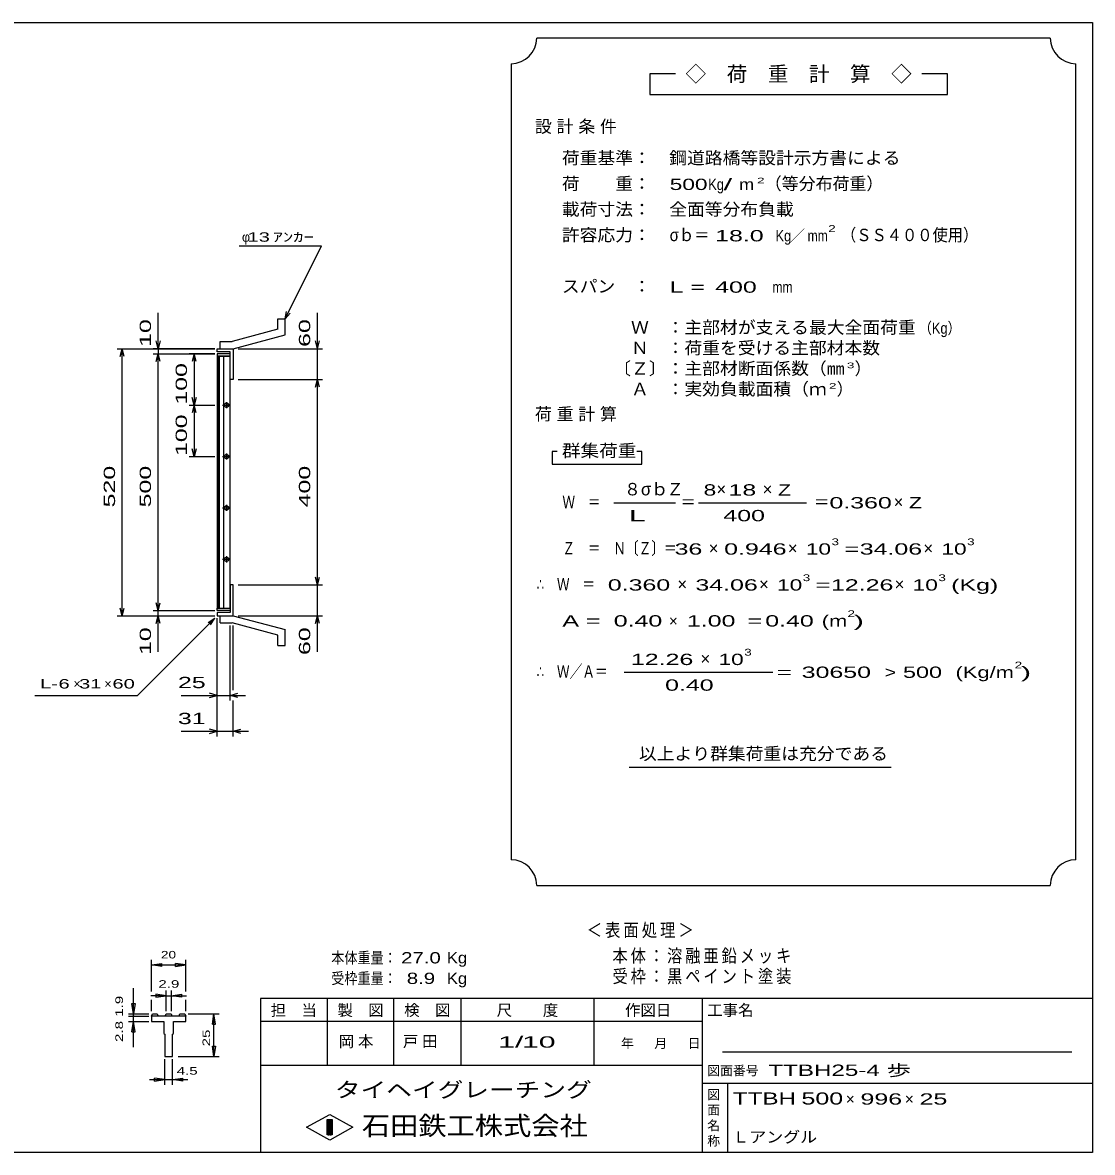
# Model space of a CAD drawing. Units: millimetres, scale not verified. Extents: x -1820 to 1731, y -1282 to 1054.
# Drawn here: x -352 to 1731, y -1146 to 1054 of the extents above; entities that cross this region are included whole.
import ezdxf
from ezdxf.enums import TextEntityAlignment as Align

# ---------------------------------------------------------------- set-up
doc = ezdxf.new("R2010")
doc.units = ezdxf.units.MM
doc.header["$LTSCALE"] = 10
for name, color, linetype, lineweight in [('0_2', 150, 'Continuous', 25), ('16', 3, 'Continuous', 25), ('19', 6, 'Continuous', 25), ('22', 2, 'Continuous', 25), ('32', 4, 'Continuous', 25)]:
    doc.layers.add(name, color=color, linetype=linetype, lineweight=lineweight)
doc.styles.add('ベクトル', font='')
doc.styles.get('ベクトル').set_extended_font_data('ベクトル')

msp = doc.modelspace()

# ---------------------------------------------------------------- linework, layer by layer
at = {"layer": '0_2'}
for p, q in [((-1729, 1053.5), (1731, 1053.5)), ((1731, 1053.5), (1731, -1146.5)), ((1731, -846.5), (111, -846.5)), ((111, -846.5), (111, -1146.5)), ((241, -846.5), (241, -976.5)), ((371, -976.5), (371, -846.5)), ((501, -846.5), (501, -976.5)), ((761, -976.5), (761, -846.5)), ((971, -846.5), (971, -1146.5)), ((971, -891.5), (111, -891.5)), ((1691, -951.5), (1011, -951.5)), ((111, -976.5), (971, -976.5)), ((971, -1011.5), (1731, -1011.5)), ((1021, -1146.5), (1021, -1011.5)), ((201, -1097.5), (246, -1072.5)), ((246, -1072.5), (291, -1097.5)), ((246, -1122.5), (201, -1097.5)), ((241, -1082.5), (251, -1082.5)), ((241, -1112.5), (241, -1082.5)), ((241, -1082.5), (243, -1082.5)), ((243, -1082.5), (243, -1112.5)), ((245, -1112.5), (245, -1082.5)), ((245, -1082.5), (247, -1082.5)), ((291, -1097.5), (246, -1122.5)), ((247, -1082.5), (247, -1112.5)), ((249, -1112.5), (249, -1082.5)), ((249, -1082.5), (251, -1082.5)), ((251, -1082.5), (251, -1112.5)), ((251, -1082.5), (251, -1112.5)), ((251, -1112.5), (241, -1112.5)), ((243, -1112.5), (245, -1112.5)), ((247, -1112.5), (249, -1112.5)), ((1731, -1146.5), (-1729, -1146.5))]:
    msp.add_line(p, q, dxfattribs=at)
at = {"layer": '16'}
for p, q in [((52, 408.5), (27, 408.5)), ((27, 408.5), (27, 404)), ((27, 404), (52, 404)), ((27, 404), (27, -87)), ((52, 404), (27, 404)), ((28.5, 404), (28.5, -87)), ((31.5, -87), (31.5, 404)), ((39, 404), (39, -87)), ((52, 404), (52, 408.5)), ((52, -87), (52, 404)), ((37, 308.5), (53, 308.5)), ((47, 311.5), (43, 311.5)), ((45, 314.5), (45, 302.5)), ((43, 305.5), (47, 305.5)), ((37, 208.5), (53, 208.5)), ((47, 211.5), (43, 211.5)), ((43, 205.5), (47, 205.5)), ((45, 214.5), (45, 202.5)), ((47, 111.5), (43, 111.5)), ((45, 114.5), (45, 102.5)), ((37, 108.5), (53, 108.5)), ((43, 105.5), (47, 105.5)), ((37, 8.5), (53, 8.5)), ((47, 11.5), (43, 11.5)), ((43, 5.5), (47, 5.5)), ((45, 14.5), (45, 2.5)), ((27, -87), (52, -87)), ((27, -91.5), (27, -87)), ((27, -87), (52, -87)), ((52, -87), (52, -91.5)), ((52, -91.5), (27, -91.5))]:
    msp.add_line(p, q, dxfattribs=at)
for centre, radius, start, end in [((43, 308.5), 3, 90, 270), ((45, 308.5), 4, 46.6, 133.4), ((47, 308.5), 3, 270, 90), ((45, 308.5), 4, 226.6, 313.4), ((43, 208.5), 3, 90, 270), ((45, 208.5), 4, 46.6, 133.4), ((45, 208.5), 4, 226.6, 313.4), ((47, 208.5), 3, 270, 90), ((43, 108.5), 3, 90, 270), ((45, 108.5), 4, 46.6, 133.4), ((47, 108.5), 3, 270, 90), ((45, 108.5), 4, 226.6, 313.4), ((43, 8.5), 3, 90, 270), ((45, 8.5), 4, 46.6, 133.4), ((45, 8.5), 4, 226.6, 313.4), ((47, 8.5), 3, 270, 90)]:
    msp.add_arc(centre, radius, start, end, dxfattribs=at)
at = {"layer": '19'}
for p, q in [((145, 476.5), (159, 476.5)), ((145, 456.5), (145, 476.5)), ((159, 445.5), (159, 476.5)), ((145, 456.5), (56, 432.5)), ((58, 418.5), (159, 445.5)), ((27, 412.5), (27, 418.5)), ((27, 418.5), (57, 418.5)), ((33, 432.5), (56, 432.5)), ((33, 418.5), (33, 432.5)), ((33, 418.5), (58, 418.5)), ((57, 418.5), (58, 417.5)), ((52, 412.5), (27, 412.5)), ((52, 358.5), (52, 412.5)), ((58, 417.5), (58, 358.5)), ((58, 358.5), (52, 358.5)), ((58, -41.5), (52, -41.5)), ((52, -41.5), (52, -95.5)), ((58, -100.5), (58, -41.5)), ((27, -95.5), (27, -101.5)), ((52, -95.5), (27, -95.5)), ((27, -101.5), (57, -101.5)), ((33, -101.5), (58, -101.5)), ((33, -115.5), (33, -101.5)), ((57, -101.5), (58, -100.5)), ((58, -101.5), (159, -128.5)), ((33, -115.5), (56, -115.5)), ((145, -139.5), (56, -115.5)), ((159, -159.5), (159, -128.5)), ((145, -159.5), (145, -139.5)), ((145, -159.5), (159, -159.5))]:
    msp.add_line(p, q, dxfattribs=at)
at = {"layer": '22', "color": 4}
for p, q in [((1649, 1023.5), (649, 1023.5)), ((599, 973.5), (599, -576.5)), ((1699, -576.5), (1699, 973.5)), ((919, 953.5), (869, 953.5)), ((869, 953.5), (869, 913.5)), ((1449, 953.5), (1399, 953.5)), ((1449, 913.5), (1449, 953.5)), ((869, 913.5), (1449, 913.5)), ((70, 618.5), (230, 618.5)), ((159, 476.5), (230, 618.5)), ((-88, 418.5), (-88, 488.5)), ((159, 476.5), (162, 491.1)), ((159, 476.5), (169, 487.5)), ((222, 418.5), (222, 488.5)), ((-168, 418.5), (22, 418.5)), ((-162, 403.5), (-158, 418.5)), ((-154, 403.5), (-158, 418.5)), ((-158, -101.5), (-158, 418.5)), ((22, 418.5), (-98, 418.5)), ((-88, 418.5), (-92, 433.5)), ((-84, 433.5), (-88, 418.5)), ((-88, 418.5), (-88, 408.5)), ((68, 418.5), (232, 418.5)), ((222, 418.5), (218, 433.5)), ((222, 418.5), (226, 433.5)), ((222, 358.5), (222, 418.5)), ((-98, 408.5), (22, 408.5)), ((-92, 393.5), (-88, 408.5)), ((-84, 393.5), (-88, 408.5)), ((-88, -91.5), (-88, 408.5)), ((22, 408.5), (-28, 408.5)), ((-18, 408.5), (-22, 393.5)), ((-14, 393.5), (-18, 408.5)), ((-18, 408.5), (-18, 308.5)), ((68, 358.5), (232, 358.5)), ((218, 343.5), (222, 358.5)), ((226, 343.5), (222, 358.5)), ((222, -41.5), (222, 358.5)), ((-28, 308.5), (22, 308.5)), ((-18, 308.5), (-22, 323.5)), ((-18, 308.5), (-22, 293.5)), ((-14, 323.5), (-18, 308.5)), ((-14, 293.5), (-18, 308.5)), ((-18, 308.5), (-18, 208.5)), ((-18, 208.5), (-22, 223.5)), ((-14, 223.5), (-18, 208.5)), ((-28, 208.5), (22, 208.5)), ((689, 218.5), (679, 218.5)), ((679, 218.5), (679, 193.5)), ((854, 218.5), (844, 218.5)), ((854, 193.5), (854, 218.5)), ((679, 193.5), (854, 193.5)), ((799, 118.5), (919, 118.5)), ((964, 118.5), (1174, 118.5)), ((68, -41.5), (232, -41.5)), ((222, -41.5), (218, -26.5)), ((222, -41.5), (226, -26.5)), ((222, -101.5), (222, -41.5)), ((-158, -101.5), (-162, -86.5)), ((-158, -101.5), (-154, -86.5)), ((-88, -91.5), (-92, -76.5)), ((-88, -91.5), (-84, -76.5)), ((-168, -101.5), (22, -101.5)), ((-128, -256.5), (22, -106.5)), ((-98, -91.5), (22, -91.5)), ((-98, -101.5), (22, -101.5)), ((-92, -116.5), (-88, -101.5)), ((-88, -101.5), (-88, -91.5)), ((-84, -116.5), (-88, -101.5)), ((-88, -171.5), (-88, -101.5)), ((9, -114.5), (22, -106.5)), ((14, -119.5), (22, -106.5)), ((27, -266.5), (27, -106.5)), ((27, -336.5), (27, -106.5)), ((68, -101.5), (232, -101.5)), ((218, -116.5), (222, -101.5)), ((226, -116.5), (222, -101.5)), ((222, -171.5), (222, -101.5)), ((52, -266.5), (52, -120.5)), ((58, -246.5), (58, -120.5)), ((819, -211.5), (1109, -211.5)), ((-328, -256.5), (-128, -256.5)), ((-43, -256.5), (27, -256.5)), ((27, -256.5), (12, -252.5)), ((12, -260.5), (27, -256.5)), ((27, -256.5), (52, -256.5)), ((52, -256.5), (67, -252.5)), ((67, -260.5), (52, -256.5)), ((52, -256.5), (82, -256.5)), ((58, -336.5), (58, -266.5)), ((-43, -326.5), (27, -326.5)), ((27, -326.5), (12, -322.5)), ((12, -330.5), (27, -326.5)), ((27, -326.5), (58, -326.5)), ((58, -326.5), (73, -322.5)), ((73, -330.5), (58, -326.5)), ((58, -326.5), (88, -326.5)), ((829, -396.5), (1339, -396.5)), ((649, -626.5), (1649, -626.5))]:
    msp.add_line(p, q, dxfattribs=at)
for centre, start, end in [((599, 1023.5), 270, 0), ((1699, 1023.5), 180, 270), ((599, -626.5), 0, 90), ((1699, -626.5), 90, 180)]:
    msp.add_arc(centre, 50, start, end, dxfattribs=at)
at = {"layer": '32'}
for p, q in [((-101, -833.5), (-101, -771.5)), ((-101, -781.5), (-81, -778.5)), ((-81, -784.5), (-101, -781.5)), ((-101, -781.5), (-34.33, -781.5)), ((-81, -784.5), (-81, -778.5)), ((-34.33, -781.5), (-54.33, -778.5)), ((-54.33, -784.5), (-54.33, -778.5)), ((-54.33, -784.5), (-34.33, -781.5)), ((-34.33, -833.5), (-34.33, -771.5)), ((-136, -876.5), (-136, -826.5)), ((-72.5, -871.5), (-72.5, -831.5)), ((-62.83, -831.5), (-62.83, -871.5)), ((-136, -876.5), (-139, -856.5)), ((-139, -856.5), (-133, -856.5)), ((-133, -856.5), (-136, -876.5)), ((-72.5, -841.5), (-102.5, -841.5)), ((-101, -871.5), (-101, -849.5)), ((-72.5, -841.5), (-92.5, -838.5)), ((-92.5, -838.5), (-92.5, -844.5)), ((-92.5, -844.5), (-72.5, -841.5)), ((-72.5, -841.5), (-62.83, -841.5)), ((-62.83, -841.5), (-42.83, -838.5)), ((-42.83, -844.5), (-62.83, -841.5)), ((-62.83, -841.5), (-32.83, -841.5)), ((-42.83, -838.5), (-42.83, -844.5)), ((-34.33, -871.5), (-34.33, -849.5)), ((-146, -876.5), (-106, -876.5)), ((-136, -891.5), (-136, -876.5)), ((-101, -881.5), (-99.33, -876.5)), ((-99.33, -876.5), (-89.67, -876.5)), ((-89.67, -876.5), (-88, -881.5)), ((-74.17, -881.5), (-72.5, -876.5)), ((-72.5, -876.5), (-62.83, -876.5)), ((-62.83, -876.5), (-61.17, -881.5)), ((-47.33, -881.5), (-45.67, -876.5)), ((-45.67, -876.5), (-36, -876.5)), ((-36, -876.5), (-34.33, -881.5)), ((-29.33, -876.5), (30.67, -876.5)), ((17.67, -896.5), (20.67, -876.5)), ((23.67, -896.5), (20.67, -876.5)), ((20.67, -959.83), (20.67, -876.5)), ((-146, -881.5), (-106, -881.5)), ((-146, -891.5), (-106, -891.5)), ((-139, -911.5), (-136, -891.5)), ((-133, -911.5), (-136, -891.5)), ((-136, -941.5), (-136, -891.5)), ((-101, -881.5), (-101, -891.5)), ((-34.33, -881.5), (-101, -881.5)), ((-101, -891.5), (-76.83, -891.5)), ((-76.83, -891.5), (-76.83, -914.83)), ((-58.5, -914.83), (-58.5, -891.5)), ((-58.5, -891.5), (-34.33, -891.5)), ((-34.33, -891.5), (-34.33, -881.5)), ((17.67, -896.5), (23.67, -896.5)), ((-139, -911.5), (-133, -911.5)), ((-76.83, -914.83), (-75.17, -916.5)), ((-75.17, -916.5), (-75.17, -959.83)), ((-60.17, -916.5), (-58.5, -914.83)), ((-60.17, -959.83), (-60.17, -916.5)), ((20.67, -959.83), (17.67, -939.83)), ((17.67, -939.83), (23.67, -939.83)), ((23.67, -939.83), (20.67, -959.83)), ((-75.17, -959.83), (-60.17, -959.83)), ((-75.17, -1014.83), (-75.17, -964.83)), ((-60.17, -1014.83), (-60.17, -964.83)), ((-49.33, -959.83), (30.67, -959.83)), ((-105.17, -1004.83), (-75.17, -1004.83)), ((-75.17, -1004.83), (-95.17, -1001.83)), ((-95.17, -1007.83), (-95.17, -1001.83)), ((-95.17, -1007.83), (-75.17, -1004.83)), ((-75.17, -1004.83), (-60.17, -1004.83)), ((-60.17, -1004.83), (-40.17, -1001.83)), ((-40.17, -1007.83), (-60.17, -1004.83)), ((-60.17, -1004.83), (-30.17, -1004.83)), ((-40.17, -1007.83), (-40.17, -1001.83))]:
    msp.add_line(p, q, dxfattribs=at)
msp.add_circle((-136, -881.5), 1, dxfattribs=at)

# ---------------------------------------------------------------- texts
at = {"layer": '0_2', "style": 'ベクトル'}
for s, height, p in [('担\u3000当', 21.99, (131, -869.5)), ('製\u3000図', 21.99, (261, -869.5)), ('検\u3000図', 21.99, (391, -869.5)), ('尺\u3000\u3000度', 21.99, (571, -869.5)), ('作図日', 21.99, (821, -869.5)), ('工事名', 21.99, (981, -869.5)), ('年', 18.33, (813, -934)), ('月', 18.33, (878, -934)), ('日', 18.33, (943, -934)), ('図面番号', 18.33, (981, -987)), ('図', 18.33, (981, -1034)), ('面', 18.33, (981, -1064)), ('名', 18.33, (981, -1094)), ('称', 18.33, (981, -1124))]:
    msp.add_text(s, height=height, dxfattribs=at).set_placement(p, align=Align.MIDDLE_LEFT)
at = {"layer": '0_2', "color": 222, "style": 'ベクトル'}
for s, height, width, p in [('タイヘイグレーチング', 29.33, 1.25, (256, -1024.5)), ('石田鉄工株式会社', 36.66, 1.1, (308.5, -1094.5))]:
    msp.add_text(s, height=height, dxfattribs=dict(at, width=width)).set_placement(p, align=Align.MIDDLE_LEFT)
at = {"layer": '22', "style": 'ベクトル'}
for s, height, p in [('◇\u3000荷\u3000重\u3000計\u3000算\u3000◇', 29.33, (939, 953.5)), ('（等分布荷重）', 24.19, (1093, 740)), ('φ', 18.33, (75, 636)), ('／', 21.99, (1141.5, 638.5)), ('）', 24.19, (1268, 380)), ('）', 24.19, (1233, 340)), ('８', 24.19, (819, 145)), ('σｂ', 24.19, (852, 145)), ('Ｚ', 24.19, (902, 145)), ('×', 24.19, (999, 145)), ('×', 24.19, (1089, 145)), ('×', 24.19, (1344, 120)), ('×', 24.19, (984, 30)), ('×', 24.19, (1138, 30)), ('×', 24.19, (1402, 30)), ('×', 24.19, (923, -40)), ('×', 24.19, (1082, -40)), ('×', 24.19, (1346, -40)), ('×', 21.99, (906.5, -111.5)), ('×', 24.19, (968, -185)), ('×', 18.33, (-253, -234)), ('×', 18.33, (-193, -234)), ('×', 21.99, (1251, -1042.5)), ('×', 21.99, (1366, -1042.5))]:
    msp.add_text(s, height=height, dxfattribs=at).set_placement(p, align=Align.MIDDLE_LEFT)
for s, height, width, p in [('荷重基準：\u3000', 24.19, 1.05, (698, 790)), ('鋼道路橋等設計示方書による', 24.19, 1.05, (907, 790)), ('荷\u3000\u3000重：\u3000', 24.19, 1.05, (698, 740)), ('500', 21.99, 1.5, (908, 738.5)), ('Kg', 21.99, 0.85, (983, 738.5)), ('/', 21.99, 2, (1013, 738.5)), ('2', 11, 1.8, (1078, 746)), ('m', 21.99, 1.2, (1043, 738.5)), ('載荷寸法：\u3000', 24.19, 1.05, (698, 690)), ('全面等分布負載', 24.19, 1.05, (907, 690)), (' 13 ', 18.33, 1.6, (75, 636)), ('ｱﾝｶｰ', 18.33, 1.6, (135, 636)), ('許容応力：\u3000', 24.19, 1.05, (698, 640)), ('σｂ＝', 24.19, 0.9, (908, 640)), (' 18.0', 21.99, 1.65, (983, 638.5)), ('Kg', 21.99, 0.85, (1114, 638.5)), ('mm', 21.99, 0.8, (1176.5, 638.5)), ('2', 13.2, 1.5, (1216.5, 652.5)), ('（ＳＳ４００使用）', 24.19, 0.9, (1241.5, 640)), ('スパン\u3000：\u3000', 24.19, 1.05, (698, 540)), ('L =', 21.99, 1.65, (908, 538.5)), (' 400 ', 21.99, 1.65, (983, 538.5)), ('mm', 21.99, 0.8, (1108, 538.5)), ('\u3000Ｗ\u3000：主部材が支える最大全面荷重', 24.19, 1.05, (798, 460)), ('（Kg）', 21.99, 0.85, (1393, 458.5)), ('\u3000Ｎ\u3000：荷重を受ける主部材本数', 24.19, 1.05, (798, 420)), ('〔Ｚ〕：主部材断面係数（㎜', 24.19, 1.05, (798, 380)), ('3', 11, 1.8, (1253, 386)), ('\u3000Ａ\u3000：実効負載面積（ｍ', 24.19, 1.05, (798, 340)), ('2', 11, 1.8, (1218, 346)), ('群集荷重', 24.19, 1.1, (698, 220)), ('8', 21.99, 1.5, (974, 143.5)), (' 18 ', 21.99, 1.65, (1009, 143.5)), ('Z', 21.99, 1.4, (1119, 143.5)), ('Ｗ\u3000＝', 24.19, 0.75, (699, 120)), ('＝', 24.19, 0.9, (929, 120)), ('＝', 24.19, 0.9, (1189, 120)), ('0.360', 21.99, 1.65, (1219, 118.5)), ('Z', 21.99, 1.4, (1374, 118.5)), (' 400 ', 21.99, 1.65, (999, 93.5)), ('Ｚ\u3000＝\u3000Ｎ〔Ｚ〕＝', 24.19, 0.75, (699, 30)), ('3', 13.2, 1.5, (1223, 42.5)), ('3', 13.2, 1.5, (1487, 42.5)), (' 36 ', 21.99, 1.65, (904, 28.5)), ('0.946', 21.99, 1.65, (1014, 28.5)), ('10', 21.99, 1.5, (1173, 28.5)), ('=', 21.99, 1.7, (1248, 28.5)), ('34.06', 21.99, 1.65, (1278, 28.5)), ('10', 21.99, 1.5, (1437, 28.5)), ('3', 13.2, 1.5, (1167, -27.5)), ('3', 13.2, 1.5, (1431, -27.5)), ('∴\u3000Ｗ\u3000＝', 24.19, 0.75, (649, -40)), (' 0.360', 21.99, 1.65, (774, -41.5)), ('34.06', 21.99, 1.65, (958, -41.5)), ('10', 21.99, 1.5, (1117, -41.5)), ('=', 21.99, 1.7, (1192, -41.5)), ('12.26', 21.99, 1.65, (1222, -41.5)), ('10', 21.99, 1.5, (1381, -41.5)), ('(Kg)', 21.99, 1.65, (1456, -41.5)), ('A = ', 21.99, 1.65, (699, -111.5)), ('0.40', 21.99, 1.65, (799, -111.5)), ('1.00', 21.99, 1.65, (941.5, -111.5)), ('=', 21.99, 1.7, (1059, -111.5)), ('0.40', 21.99, 1.65, (1094, -111.5)), ('(m', 21.99, 1.45, (1204, -111.5)), ('2', 13.2, 1.5, (1254, -97.5)), (')', 21.99, 2, (1266.5, -111.5)), (' 12.26', 21.99, 1.65, (819, -186.5)), ('10', 21.99, 1.5, (1003, -186.5)), ('3', 13.2, 1.5, (1053, -172.5)), ('∴\u3000Ｗ／Ａ＝', 24.19, 0.75, (649, -210)), ('2', 13.2, 1.5, (1579.5, -197.5)), ('=', 21.99, 1.7, (1116.5, -211.5)), (' 30650 ', 21.99, 1.65, (1151.5, -211.5)), ('>', 21.99, 1.3, (1326.5, -211.5)), (' 500 ', 21.99, 1.55, (1349.5, -211.5)), ('(Kg/m', 21.99, 1.45, (1464.5, -211.5)), (')', 21.99, 2, (1592, -211.5)), ('L-', 18.33, 1.6, (-318, -234)), (' 6 ', 18.33, 1.6, (-293, -234)), (' 31 ', 18.33, 1.6, (-253, -234)), (' 60 ', 18.33, 1.6, (-188, -234)), (' 25 ', 21.99, 1.65, (-63, -231.5)), ('0.40', 21.99, 1.65, (899, -236.5)), (' 31 ', 21.99, 1.65, (-63, -301.5)), ('以上より群集荷重は充分である', 24.19, 1.05, (848, -370)), ('本体重量：', 21.99, 0.85, (249, -767.5)), (' 27.0', 21.99, 1.35, (374, -767.5)), ('Kg', 21.99, 1.1, (474, -767.5)), ('受枠重量：', 21.99, 0.85, (249, -807.5)), ('  8.9', 21.99, 1.35, (374, -807.5)), ('Kg', 21.99, 1.1, (474, -807.5)), ('1/', 21.99, 2, (574, -931.5)), (' 10 ', 21.99, 2, (604, -931.5)), ('TTBH25-4 歩         ', 21.99, 1.6, (1100, -986.5)), ('TTBH', 23.46, 1.5, (1031, -1041.5)), (' 500 ', 23.46, 1.55, (1151, -1041.5)), (' 996 ', 21.99, 1.65, (1266, -1042.5)), (' 25 ', 21.99, 1.65, (1381, -1042.5)), ('Ｌアングル', 21.99, 1.1, (1030, -1116.5))]:
    msp.add_text(s, height=height, dxfattribs=dict(at, width=width)).set_placement(p, align=Align.MIDDLE_LEFT)
at = {"layer": '22', "style": 'ベクトル', "width": 1.65}
for s, p in [(' 10 ', (-113, 408.5)), (' 60 ', (197, 408.5)), (' 100 ', (-43, 296)), (' 100 ', (-43, 196)), (' 520 ', (-183, 96)), (' 500 ', (-113, 96)), (' 400 ', (197, 96)), (' 10 ', (-113, -191.5)), (' 60 ', (197, -191.5))]:
    msp.add_text(s, height=21.99, rotation=90, dxfattribs=at).set_placement(p, align=Align.MIDDLE_LEFT)
at = {"layer": '22', "attachment_point": 4, "style": 'ベクトル'}
for s, insert, char_height in [('\\T1.28;設計条件', (645.5, 850), 24.19), ('\\T1.28;荷重計算', (645.5, 290), 24.19), ('\\T1.5;\\W2;\\~L\\~', (804, 93.5), 21.99), ('\\T1.2;\\W0.85;＜表面処理＞', (746.5, -715), 25.66), ('\\T1.19;\\W0.85;本体：溶融亜鉛メッキ', (796.5, -765), 25.66), ('\\T1.19;\\W0.85;受枠：黒ペイント塗装', (796.5, -805), 25.66), ('\\T1.25;岡本\u3000', (263.5, -931.5), 21.99), ('\\T1.25;戸田\u3000', (388.5, -931.5), 21.99)]:
    msp.add_mtext(s, dxfattribs=dict(at, insert=insert, char_height=char_height))
at = {"layer": '32', "color": 2, "style": 'ベクトル'}
for s, width, p in [('20', 1.35, (-82.67, -761.5)), ('2.9', 1.5, (-87.67, -818.5)), (' 4.5 ', 1.5, (-60.17, -987.83))]:
    msp.add_text(s, height=14.66, dxfattribs=dict(at, width=width)).set_placement(p, align=Align.MIDDLE_LEFT)
at = {"layer": '32', "color": 2, "style": 'ベクトル', "width": 1.5}
for s, p in [('2.8 1.9', (-164, -931.5)), (' 25 ', (5.67, -948.17))]:
    msp.add_text(s, height=14.66, rotation=90, dxfattribs=at).set_placement(p, align=Align.MIDDLE_LEFT)

doc.saveas('drawing.dxf')
